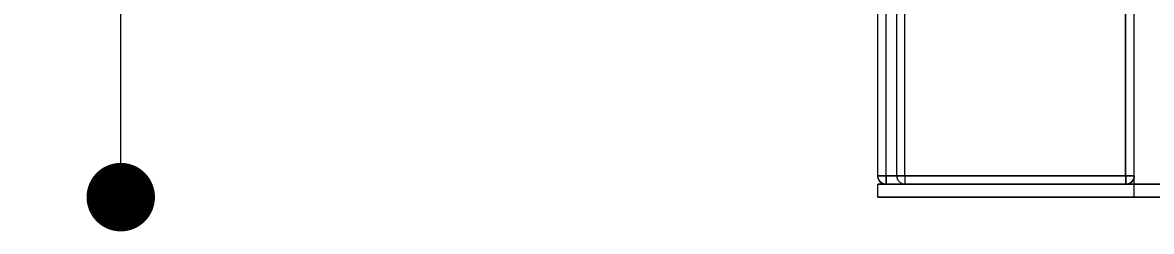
# Model space of a CAD drawing. Header units: millimetres. Extents: x 27990 to 31024, y 14151 to 18280.
# Drawn here: x 28829.9 to 29093.9, y 16943.7 to 16992.4 of the extents above; entities that cross this region are included whole.
import ezdxf

# ---------------------------------------------------------------- set-up
doc = ezdxf.new("R2010")
doc.units = ezdxf.units.MM
doc.header["$LTSCALE"] = 3
doc.layers.add('Warstwa 1', color=7, linetype='Continuous')
doc.styles.get("Standard").update_dxf_attribs({"font": 'arial.ttf'})
doc.dimstyles.new('MATEUSZ', dxfattribs={"dimtxt": 35, "dimasz": 16, "dimexe": 0.18, "dimexo": 0.0625, "dimgap": 0.09, "dimtad": 0, "dimdec": 0, "dimdsep": 46, "dimtxsty": 'Standard', "dimblk": 'DOT', "dimcen": 0.09, "dimse1": 1, "dimse2": 1, "dimadec": 0, "dimazin": 0, "dimtfac": 1, "dimtdec": 0, "dimtofl": 0, "dimtmove": 0, "dimatfit": 3, "dimfxl": 0, "dimtolj": 1, "dimtzin": 0, "dimlwd": 9, "dimlwe": 9, "dimarcsym": 0})

# ---------------------------------------------------------------- blocks, each defined once
blk = doc.blocks.new('_Dot')
at = {"color": 0, "linetype": 'ByBlock', "lineweight": -2}
blk.add_line((-0.5, 0), (-1, 0), dxfattribs=at)
at = {"color": 0, "linetype": 'ByBlock', "const_width": 0.5}
blk.add_lwpolyline([(-0.25, 0, 1), (0.25, 0, 1)], format="xyb", close=True, dxfattribs=at)
blk = doc.blocks.new('*D19')
at = {"color": 0, "lineweight": 9}
for p, q in [((28852.85, 17285.67), (28852.85, 17165.36)), ((28852.85, 16967.67), (28852.85, 17087.99))]:
    blk.add_line(p, q, dxfattribs=at)
at = {"layer": 'Defpoints', "color": 0}
for p in [(29029.91, 17301.67), (28852.85, 16951.67), (29029.91, 16951.67)]:
    blk.add_point(p, dxfattribs=at)
at = {"color": 0, "lineweight": 9, "xscale": 16, "yscale": 16, "zscale": 16}
for p, rotation in [((28852.85, 17301.67), 90), ((28852.85, 16951.67), 270)]:
    blk.add_blockref('_Dot', p, dxfattribs=dict(at, rotation=rotation))
at = {"color": 0, "insert": (28852.85, 17126.67), "char_height": 35, "attachment_point": 5, "rotation": 90}
blk.add_mtext('\\A1;350', dxfattribs=at)

msp = doc.modelspace()

# ---------------------------------------------------------------- linework, layer by layer
at = {"layer": 'Warstwa 1', "lineweight": 15}
for points in [[(29029.91, 16956.67), (29029.91, 17296.67)], [(29029.91, 16956.67), (29029.91, 17296.67)], [(29029.91, 16956.67), (29029.91, 17296.67)], [(29029.91, 16956.67), (29029.91, 17296.67)], [(29029.91, 16956.67), (29029.91, 17296.67)], [(29029.91, 16956.67), (29029.91, 17296.67)], [(29029.91, 16956.67), (29029.91, 17296.67)], [(29029.91, 16956.67), (29029.91, 17296.67)], [(29029.91, 16956.67), (29029.91, 17296.67)], [(29029.91, 16956.67), (29029.91, 17296.67)], [(29029.91, 16956.67), (29029.91, 17296.67)], [(29029.91, 16956.67), (29029.91, 17296.67)], [(29029.91, 16956.67), (29029.91, 17296.67)], [(29029.91, 16956.67), (29029.91, 17296.67)], [(29029.91, 16956.67), (29029.91, 17296.67)], [(29029.91, 16956.67), (29029.91, 17296.67)], [(29029.91, 16956.67), (29029.91, 17296.67)], [(29029.91, 16956.67), (29029.91, 17296.67)], [(29029.91, 16956.67), (29029.91, 17296.67)], [(29029.91, 16956.67), (29029.91, 17296.67)], [(29031.91, 16956.67), (29031.91, 17296.67)], [(29031.91, 16956.67), (29031.91, 17296.67)], [(29031.91, 16956.67), (29031.91, 17296.67)], [(29031.91, 16956.67), (29031.91, 17296.67)], [(29031.91, 16956.67), (29031.91, 17296.67)], [(29031.91, 16956.67), (29031.91, 17296.67)], [(29031.91, 16956.67), (29031.91, 17296.67)], [(29031.91, 16956.67), (29031.91, 17296.67)], [(29031.91, 16956.67), (29031.91, 17296.67)], [(29031.91, 16956.67), (29031.91, 17296.67)], [(29031.91, 16956.67), (29031.91, 17296.67)], [(29031.91, 16956.67), (29031.91, 17296.67)], [(29031.91, 16956.67), (29031.91, 17296.67)], [(29031.91, 16956.67), (29031.91, 17296.67)], [(29031.91, 16956.67), (29031.91, 17296.67)], [(29031.91, 16956.67), (29031.91, 17296.67)], [(29031.91, 16956.67), (29031.91, 17296.67)], [(29031.91, 16956.67), (29031.91, 17296.67)], [(29031.91, 16956.67), (29031.91, 17296.67)], [(29031.91, 16956.67), (29031.91, 17296.67)], [(29034.4, 16956.67), (29034.4, 17296.67)], [(29034.4, 16956.67), (29034.4, 17296.67)], [(29036.25, 16956.67), (29036.25, 17296.67)], [(29036.25, 16956.67), (29036.25, 17296.67)], [(29087.84, 16956.67), (29087.84, 17296.67)], [(29087.84, 16956.67), (29087.84, 17296.67)], [(29087.91, 16956.67), (29087.91, 17296.67)], [(29087.91, 16956.67), (29087.91, 17296.67)], [(29087.91, 16956.67), (29087.91, 17296.67)], [(29087.91, 16956.67), (29087.91, 17296.67)], [(29087.91, 16956.67), (29087.91, 17296.67)], [(29087.91, 16956.67), (29087.91, 17296.67)], [(29087.91, 16956.67), (29087.91, 17296.67)], [(29087.91, 16956.67), (29087.91, 17296.67)], [(29087.91, 16956.67), (29087.91, 17296.67)], [(29087.91, 16956.67), (29087.91, 17296.67)], [(29087.91, 16956.67), (29087.91, 17296.67)], [(29087.91, 16956.67), (29087.91, 17296.67)], [(29087.91, 16956.67), (29087.91, 17296.67)], [(29087.91, 16956.67), (29087.91, 17296.67)], [(29087.91, 16956.67), (29087.91, 17296.67)], [(29087.91, 16956.67), (29087.91, 17296.67)], [(29087.91, 16956.67), (29087.91, 17296.67)], [(29087.91, 16956.67), (29087.91, 17296.67)], [(29087.91, 16956.67), (29087.91, 17296.67)], [(29087.91, 16956.67), (29087.91, 17296.67)], [(29087.91, 16956.67), (29087.91, 17296.67)], [(29087.91, 16956.67), (29087.91, 17296.67)], [(29089.91, 16954.67), (29089.91, 17298.67)], [(29089.91, 16954.67), (29089.91, 17298.67)], [(29089.91, 16956.67), (29089.91, 17296.67)], [(29089.91, 16956.67), (29089.91, 17296.67)], [(29089.91, 16956.67), (29089.91, 17296.67)], [(29089.91, 16956.67), (29089.91, 17296.67)], [(29089.91, 16956.67), (29089.91, 17296.67)], [(29089.91, 16956.67), (29089.91, 17296.67)], [(29089.91, 16956.67), (29089.91, 17296.67)], [(29089.91, 16956.67), (29089.91, 17296.67)], [(29089.91, 16956.67), (29089.91, 17296.67)], [(29089.91, 16956.67), (29089.91, 17296.67)], [(29089.91, 16956.67), (29089.91, 17296.67)], [(29089.91, 16956.67), (29089.91, 17296.67)], [(29089.91, 16956.67), (29089.91, 17296.67)], [(29089.91, 16956.67), (29089.91, 17296.67)], [(29089.91, 16956.67), (29089.91, 17296.67)], [(29089.91, 16956.67), (29089.91, 17296.67)], [(29089.91, 16956.67), (29089.91, 17296.67)], [(29089.91, 16956.67), (29089.91, 17296.67)], [(29089.91, 16956.67), (29089.91, 17296.67)], [(29089.91, 16956.67), (29089.91, 17296.67)], [(29089.91, 16956.67), (29089.91, 17296.67)], [(29089.91, 16956.67), (29089.91, 17296.67)], [(29089.91, 16956.67), (29089.91, 17296.67)], [(29089.91, 16956.67), (29089.91, 17296.67)], [(29029.91, 16956.67), (29031.91, 16956.67)], [(29031.91, 16956.67), (29029.91, 16956.67)], [(29029.91, 16956.67), (29031.91, 16956.67)], [(29031.91, 16956.67), (29029.91, 16956.67)], [(29031.91, 16956.67), (29029.91, 16956.67)], [(29029.91, 16956.67), (29031.91, 16956.67)], [(29029.91, 16956.67), (29031.91, 16956.67)], [(29031.91, 16956.67), (29029.91, 16956.67)], [(29029.91, 16956.67), (29031.91, 16956.67)], [(29031.91, 16956.67), (29029.91, 16956.67)], [(29029.91, 16956.67), (29031.91, 16956.67)], [(29031.91, 16956.67), (29029.91, 16956.67)], [(29029.91, 16956.67), (29031.91, 16956.67)], [(29031.91, 16956.67), (29029.91, 16956.67)], [(29029.91, 16956.67), (29031.91, 16956.67)], [(29031.91, 16956.67), (29029.91, 16956.67)], [(29029.91, 16956.67), (29031.91, 16956.67)], [(29031.91, 16956.67), (29029.91, 16956.67)], [(29029.91, 16956.67), (29031.91, 16956.67)], [(29031.91, 16956.67), (29029.91, 16956.67)], [(29087.91, 16956.67), (29031.91, 16956.67)], [(29031.91, 16956.67), (29031.91, 16954.67)], [(29031.91, 16956.67), (29087.91, 16956.67)], [(29031.91, 16954.67), (29031.91, 16956.67)], [(29031.91, 16956.67), (29087.91, 16956.67)], [(29031.91, 16954.67), (29031.91, 16956.67)], [(29087.91, 16956.67), (29031.91, 16956.67)], [(29031.91, 16956.67), (29031.91, 16954.67)], [(29031.91, 16954.67), (29031.91, 16956.67)], [(29087.91, 16956.67), (29031.91, 16956.67)], [(29031.91, 16956.67), (29031.91, 16954.67)], [(29031.91, 16956.67), (29087.91, 16956.67)], [(29087.91, 16956.67), (29031.91, 16956.67)], [(29031.91, 16956.67), (29031.91, 16954.67)], [(29031.91, 16956.67), (29087.91, 16956.67)], [(29031.91, 16954.67), (29031.91, 16956.67)], [(29087.91, 16956.67), (29031.91, 16956.67)], [(29031.91, 16956.67), (29031.91, 16954.67)], [(29031.91, 16956.67), (29087.91, 16956.67)], [(29031.91, 16954.67), (29031.91, 16956.67)], [(29087.91, 16956.67), (29031.91, 16956.67)], [(29031.91, 16956.67), (29031.91, 16954.67)], [(29031.91, 16956.67), (29087.91, 16956.67)], [(29031.91, 16954.67), (29031.91, 16956.67)], [(29087.91, 16956.67), (29031.91, 16956.67)], [(29031.91, 16956.67), (29031.91, 16954.67)], [(29031.91, 16956.67), (29087.91, 16956.67)], [(29031.91, 16954.67), (29031.91, 16956.67)], [(29087.91, 16956.67), (29031.91, 16956.67)], [(29031.91, 16956.67), (29031.91, 16954.67)], [(29031.91, 16956.67), (29087.91, 16956.67)], [(29031.91, 16954.67), (29031.91, 16956.67)], [(29031.91, 16954.67), (29031.91, 16956.67)], [(29087.91, 16956.67), (29031.91, 16956.67)], [(29031.91, 16956.67), (29031.91, 16954.67)], [(29031.91, 16956.67), (29087.91, 16956.67)], [(29087.91, 16956.67), (29031.91, 16956.67)], [(29031.91, 16956.67), (29031.91, 16954.67)], [(29031.91, 16956.67), (29087.91, 16956.67)], [(29031.91, 16954.67), (29031.91, 16956.67)], [(29034.4, 16956.67), (29087.84, 16956.67)], [(29034.4, 16956.67), (29087.84, 16956.67)], [(29087.91, 16956.67), (29036.25, 16956.67)], [(29036.25, 16956.67), (29036.25, 16954.67)], [(29087.91, 16956.67), (29036.25, 16956.67)], [(29036.25, 16956.67), (29036.25, 16954.67)], [(29089.91, 16956.67), (29087.84, 16956.67)], [(29089.91, 16956.67), (29087.84, 16956.67)], [(29087.91, 16954.67), (29087.91, 16956.67)], [(29087.91, 16956.67), (29089.91, 16956.67)], [(29087.91, 16954.67), (29087.91, 16956.67)], [(29087.91, 16956.67), (29089.91, 16956.67)], [(29087.91, 16954.67), (29087.91, 16956.67)], [(29087.91, 16956.67), (29089.91, 16956.67)], [(29089.91, 16956.67), (29087.91, 16956.67)], [(29087.91, 16956.67), (29087.91, 16954.67)], [(29087.91, 16956.67), (29089.91, 16956.67)], [(29089.91, 16956.67), (29087.91, 16956.67)], [(29087.91, 16956.67), (29087.91, 16954.67)], [(29087.91, 16954.67), (29087.91, 16956.67)], [(29087.91, 16956.67), (29089.91, 16956.67)], [(29089.91, 16956.67), (29087.91, 16956.67)], [(29087.91, 16954.67), (29087.91, 16956.67)], [(29087.91, 16956.67), (29087.91, 16954.67)], [(29087.91, 16954.67), (29087.91, 16956.67)], [(29087.91, 16956.67), (29089.91, 16956.67)], [(29087.91, 16956.67), (29087.91, 16954.67)], [(29087.91, 16954.67), (29087.91, 16956.67)], [(29087.91, 16956.67), (29087.91, 16954.67)], [(29089.91, 16956.67), (29087.91, 16956.67)], [(29087.91, 16956.67), (29089.91, 16956.67)], [(29089.91, 16956.67), (29087.91, 16956.67)], [(29087.91, 16954.67), (29087.91, 16956.67)], [(29087.91, 16956.67), (29087.91, 16954.67)], [(29087.91, 16956.67), (29089.91, 16956.67)], [(29087.91, 16956.67), (29089.91, 16956.67)], [(29089.91, 16956.67), (29087.91, 16956.67)], [(29087.91, 16954.67), (29087.91, 16956.67)], [(29087.91, 16956.67), (29087.91, 16954.67)], [(29087.91, 16954.67), (29087.91, 16956.67)], [(29087.91, 16956.67), (29089.91, 16956.67)], [(29089.91, 16956.67), (29087.91, 16956.67)], [(29087.91, 16956.67), (29087.91, 16954.67)], [(29087.91, 16954.67), (29087.91, 16956.67)], [(29087.91, 16956.67), (29087.91, 16954.67)], [(29089.91, 16956.67), (29087.91, 16956.67)], [(29087.91, 16956.67), (29089.91, 16956.67)], [(29087.91, 16954.67), (29087.91, 16956.67)], [(29087.91, 16956.67), (29089.91, 16956.67)], [(29089.91, 16956.67), (29087.91, 16956.67)], [(29087.91, 16956.67), (29087.91, 16954.67)], [(29089.91, 16954.67), (29029.91, 16954.67)], [(29029.91, 16951.67), (29029.91, 16954.67)], [(29029.91, 16954.67), (29029.91, 16954.67)], [(29029.91, 16951.67), (29029.91, 16954.67)], [(29029.91, 16954.67), (29089.91, 16954.67)], [(29087.91, 16954.67), (29031.91, 16954.67)], [(29031.91, 16954.67), (29087.91, 16954.67)], [(29031.91, 16954.67), (29087.91, 16954.67)], [(29087.91, 16954.67), (29031.91, 16954.67)], [(29087.91, 16954.67), (29031.91, 16954.67)], [(29031.91, 16954.67), (29087.91, 16954.67)], [(29087.91, 16954.67), (29031.91, 16954.67)], [(29031.91, 16954.67), (29087.91, 16954.67)], [(29087.91, 16954.67), (29031.91, 16954.67)], [(29031.91, 16954.67), (29087.91, 16954.67)], [(29087.91, 16954.67), (29031.91, 16954.67)], [(29031.91, 16954.67), (29087.91, 16954.67)], [(29087.91, 16954.67), (29031.91, 16954.67)], [(29031.91, 16954.67), (29087.91, 16954.67)], [(29087.91, 16954.67), (29031.91, 16954.67)], [(29031.91, 16954.67), (29087.91, 16954.67)], [(29087.91, 16954.67), (29031.91, 16954.67)], [(29031.91, 16954.67), (29087.91, 16954.67)], [(29087.91, 16954.67), (29031.91, 16954.67)], [(29031.91, 16954.67), (29087.91, 16954.67)], [(29087.91, 16954.67), (29036.25, 16954.67)], [(29036.25, 16954.67), (29087.91, 16954.67)], [(29087.91, 16954.67), (29036.25, 16954.67)], [(29036.25, 16954.67), (29087.91, 16954.67)], [(29369.91, 16954.67), (29089.91, 16954.67)], [(29089.91, 16951.67), (29089.91, 16954.67)], [(29089.91, 16951.67), (29089.91, 16954.67)], [(29089.91, 16954.67), (29369.91, 16954.67)], [(29092.91, 16954.67), (29089.91, 16954.67)], [(29092.91, 16954.67), (29089.91, 16954.67)], [(29089.91, 16954.67), (29089.91, 16954.67)], [(29092.91, 16954.67), (29092.91, 16954.67)], [(29089.91, 16951.67), (29029.91, 16951.67)], [(29029.91, 16951.67), (29029.91, 16951.67)], [(29029.91, 16951.67), (29089.91, 16951.67)], [(29369.91, 16951.67), (29089.91, 16951.67)], [(29089.91, 16951.67), (29369.91, 16951.67)]]:
    msp.add_lwpolyline(points, dxfattribs=at)
for points, knots in [([(29029.91, 16956.67), (29029.91, 16956.42), (29029.97, 16956.16), (29030.07, 16955.91), (29030.28, 16955.4), (29030.64, 16955.04), (29031.15, 16954.83), (29031.4, 16954.73), (29031.66, 16954.67), (29031.91, 16954.67)], [0, 0, 0, 0, 1, 1, 1, 2, 2, 2, 3, 3, 3, 3]), ([(29031.91, 16954.67), (29031.66, 16954.67), (29031.4, 16954.73), (29031.15, 16954.83), (29030.64, 16955.04), (29030.28, 16955.4), (29030.07, 16955.91), (29029.97, 16956.16), (29029.91, 16956.42), (29029.91, 16956.67)], [0, 0, 0, 0, 1, 1, 1, 2, 2, 2, 3, 3, 3, 3]), ([(29029.91, 16956.67), (29029.91, 16956.42), (29029.97, 16956.16), (29030.07, 16955.91), (29030.28, 16955.4), (29030.64, 16955.04), (29031.15, 16954.83), (29031.4, 16954.73), (29031.66, 16954.67), (29031.91, 16954.67)], [0, 0, 0, 0, 1, 1, 1, 2, 2, 2, 3, 3, 3, 3]), ([(29031.91, 16954.67), (29031.66, 16954.67), (29031.4, 16954.73), (29031.15, 16954.83), (29030.64, 16955.04), (29030.28, 16955.4), (29030.07, 16955.91), (29029.97, 16956.16), (29029.91, 16956.42), (29029.91, 16956.67)], [0, 0, 0, 0, 1, 1, 1, 2, 2, 2, 3, 3, 3, 3]), ([(29029.91, 16956.67), (29029.91, 16956.42), (29029.97, 16956.16), (29030.07, 16955.91), (29030.28, 16955.4), (29030.64, 16955.04), (29031.15, 16954.83), (29031.4, 16954.73), (29031.66, 16954.67), (29031.91, 16954.67)], [0, 0, 0, 0, 1, 1, 1, 2, 2, 2, 3, 3, 3, 3]), ([(29031.91, 16954.67), (29031.66, 16954.67), (29031.4, 16954.73), (29031.15, 16954.83), (29030.64, 16955.04), (29030.28, 16955.4), (29030.07, 16955.91), (29029.97, 16956.16), (29029.91, 16956.42), (29029.91, 16956.67)], [0, 0, 0, 0, 1, 1, 1, 2, 2, 2, 3, 3, 3, 3]), ([(29029.91, 16956.67), (29029.91, 16956.42), (29029.97, 16956.16), (29030.07, 16955.91), (29030.28, 16955.4), (29030.64, 16955.04), (29031.15, 16954.83), (29031.4, 16954.73), (29031.66, 16954.67), (29031.91, 16954.67)], [0, 0, 0, 0, 1, 1, 1, 2, 2, 2, 3, 3, 3, 3]), ([(29031.91, 16954.67), (29031.66, 16954.67), (29031.4, 16954.73), (29031.15, 16954.83), (29030.64, 16955.04), (29030.28, 16955.4), (29030.07, 16955.91), (29029.97, 16956.16), (29029.91, 16956.42), (29029.91, 16956.67)], [0, 0, 0, 0, 1, 1, 1, 2, 2, 2, 3, 3, 3, 3]), ([(29029.91, 16956.67), (29029.91, 16956.42), (29029.97, 16956.16), (29030.07, 16955.91), (29030.28, 16955.4), (29030.64, 16955.04), (29031.15, 16954.83), (29031.4, 16954.73), (29031.66, 16954.67), (29031.91, 16954.67)], [0, 0, 0, 0, 1, 1, 1, 2, 2, 2, 3, 3, 3, 3]), ([(29031.91, 16954.67), (29031.66, 16954.67), (29031.4, 16954.73), (29031.15, 16954.83), (29030.64, 16955.04), (29030.28, 16955.4), (29030.07, 16955.91), (29029.97, 16956.16), (29029.91, 16956.42), (29029.91, 16956.67)], [0, 0, 0, 0, 1, 1, 1, 2, 2, 2, 3, 3, 3, 3]), ([(29029.91, 16956.67), (29029.91, 16956.42), (29029.97, 16956.16), (29030.07, 16955.91), (29030.28, 16955.4), (29030.64, 16955.04), (29031.15, 16954.83), (29031.4, 16954.73), (29031.66, 16954.67), (29031.91, 16954.67)], [0, 0, 0, 0, 1, 1, 1, 2, 2, 2, 3, 3, 3, 3]), ([(29031.91, 16954.67), (29031.66, 16954.67), (29031.4, 16954.73), (29031.15, 16954.83), (29030.64, 16955.04), (29030.28, 16955.4), (29030.07, 16955.91), (29029.97, 16956.16), (29029.91, 16956.42), (29029.91, 16956.67)], [0, 0, 0, 0, 1, 1, 1, 2, 2, 2, 3, 3, 3, 3]), ([(29029.91, 16956.67), (29029.91, 16956.42), (29029.97, 16956.16), (29030.07, 16955.91), (29030.28, 16955.4), (29030.64, 16955.04), (29031.15, 16954.83), (29031.4, 16954.73), (29031.66, 16954.67), (29031.91, 16954.67)], [0, 0, 0, 0, 1, 1, 1, 2, 2, 2, 3, 3, 3, 3]), ([(29031.91, 16954.67), (29031.66, 16954.67), (29031.4, 16954.73), (29031.15, 16954.83), (29030.64, 16955.04), (29030.28, 16955.4), (29030.07, 16955.91), (29029.97, 16956.16), (29029.91, 16956.42), (29029.91, 16956.67)], [0, 0, 0, 0, 1, 1, 1, 2, 2, 2, 3, 3, 3, 3]), ([(29029.91, 16956.67), (29029.91, 16956.42), (29029.97, 16956.16), (29030.07, 16955.91), (29030.28, 16955.4), (29030.64, 16955.04), (29031.15, 16954.83), (29031.4, 16954.73), (29031.66, 16954.67), (29031.91, 16954.67)], [0, 0, 0, 0, 1, 1, 1, 2, 2, 2, 3, 3, 3, 3]), ([(29031.91, 16954.67), (29031.66, 16954.67), (29031.4, 16954.73), (29031.15, 16954.83), (29030.64, 16955.04), (29030.28, 16955.4), (29030.07, 16955.91), (29029.97, 16956.16), (29029.91, 16956.42), (29029.91, 16956.67)], [0, 0, 0, 0, 1, 1, 1, 2, 2, 2, 3, 3, 3, 3]), ([(29031.91, 16954.67), (29031.66, 16954.67), (29031.4, 16954.73), (29031.15, 16954.83), (29030.64, 16955.04), (29030.28, 16955.4), (29030.07, 16955.91), (29029.97, 16956.16), (29029.91, 16956.42), (29029.91, 16956.67)], [0, 0, 0, 0, 1, 1, 1, 2, 2, 2, 3, 3, 3, 3]), ([(29029.91, 16956.67), (29029.91, 16956.42), (29029.97, 16956.16), (29030.07, 16955.91), (29030.28, 16955.4), (29030.64, 16955.04), (29031.15, 16954.83), (29031.4, 16954.73), (29031.66, 16954.67), (29031.91, 16954.67)], [0, 0, 0, 0, 1, 1, 1, 2, 2, 2, 3, 3, 3, 3]), ([(29029.91, 16956.67), (29029.91, 16956.42), (29029.97, 16956.16), (29030.07, 16955.91), (29030.28, 16955.4), (29030.64, 16955.04), (29031.15, 16954.83), (29031.4, 16954.73), (29031.66, 16954.67), (29031.91, 16954.67)], [0, 0, 0, 0, 1, 1, 1, 2, 2, 2, 3, 3, 3, 3]), ([(29031.91, 16954.67), (29031.66, 16954.67), (29031.4, 16954.73), (29031.15, 16954.83), (29030.64, 16955.04), (29030.28, 16955.4), (29030.07, 16955.91), (29029.97, 16956.16), (29029.91, 16956.42), (29029.91, 16956.67)], [0, 0, 0, 0, 1, 1, 1, 2, 2, 2, 3, 3, 3, 3]), ([(29034.4, 16956.67), (29034.24, 16956.67), (29034.26, 16956.67), (29034.46, 16956.67), (29034.85, 16956.67), (29035.26, 16956.67), (29035.69, 16956.67), (29035.91, 16956.67), (29036.09, 16956.67), (29036.25, 16956.67)], [0, 0, 0, 0, 1, 1, 1, 2, 2, 2, 3, 3, 3, 3]), ([(29034.4, 16956.67), (29034.24, 16956.67), (29034.26, 16956.67), (29034.46, 16956.67), (29034.85, 16956.67), (29035.26, 16956.67), (29035.69, 16956.67), (29035.91, 16956.67), (29036.09, 16956.67), (29036.25, 16956.67)], [0, 0, 0, 0, 1, 1, 1, 2, 2, 2, 3, 3, 3, 3]), ([(29036.25, 16954.67), (29036, 16954.67), (29035.76, 16954.73), (29035.52, 16954.85), (29035.04, 16955.08), (29034.71, 16955.44), (29034.53, 16955.93), (29034.44, 16956.18), (29034.4, 16956.43), (29034.4, 16956.67)], [0, 0, 0, 0, 1, 1, 1, 2, 2, 2, 3, 3, 3, 3]), ([(29036.25, 16954.67), (29036, 16954.67), (29035.76, 16954.73), (29035.52, 16954.85), (29035.04, 16955.08), (29034.71, 16955.44), (29034.53, 16955.93), (29034.44, 16956.18), (29034.4, 16956.43), (29034.4, 16956.67)], [0, 0, 0, 0, 1, 1, 1, 2, 2, 2, 3, 3, 3, 3]), ([(29087.84, 16956.67), (29087.84, 16956.51), (29087.84, 16956.34), (29087.85, 16956.17), (29087.85, 16956.03), (29087.85, 16955.89), (29087.85, 16955.75), (29087.85, 16955.64), (29087.86, 16955.53), (29087.86, 16955.42), (29087.86, 16955.35), (29087.86, 16955.28), (29087.87, 16955.21), (29087.87, 16955.16), (29087.87, 16955.1), (29087.87, 16955.04), (29087.87, 16955), (29087.88, 16954.96), (29087.88, 16954.92), (29087.88, 16954.88), (29087.88, 16954.84), (29087.89, 16954.81), (29087.89, 16954.79), (29087.9, 16954.77), (29087.9, 16954.73), (29087.9, 16954.71), (29087.89, 16954.67), (29087.91, 16954.67)], [0, 0, 0, 0, 1, 1, 1, 2, 2, 2, 3, 3, 3, 4, 4, 4, 5, 5, 5, 6, 6, 6, 7, 7, 7, 8, 8, 8, 9, 9, 9, 9]), ([(29087.84, 16956.67), (29087.84, 16956.51), (29087.84, 16956.34), (29087.85, 16956.17), (29087.85, 16956.03), (29087.85, 16955.89), (29087.85, 16955.75), (29087.85, 16955.64), (29087.86, 16955.53), (29087.86, 16955.42), (29087.86, 16955.35), (29087.86, 16955.28), (29087.87, 16955.21), (29087.87, 16955.16), (29087.87, 16955.1), (29087.87, 16955.04), (29087.87, 16955), (29087.88, 16954.96), (29087.88, 16954.92), (29087.88, 16954.88), (29087.88, 16954.84), (29087.89, 16954.81), (29087.89, 16954.79), (29087.9, 16954.77), (29087.9, 16954.73), (29087.9, 16954.71), (29087.89, 16954.67), (29087.91, 16954.67)], [0, 0, 0, 0, 1, 1, 1, 2, 2, 2, 3, 3, 3, 4, 4, 4, 5, 5, 5, 6, 6, 6, 7, 7, 7, 8, 8, 8, 9, 9, 9, 9]), ([(29089.91, 16956.67), (29089.91, 16956.42), (29089.86, 16956.16), (29089.75, 16955.91), (29089.54, 16955.4), (29089.18, 16955.04), (29088.68, 16954.83), (29088.42, 16954.73), (29088.17, 16954.67), (29087.91, 16954.67)], [0, 0, 0, 0, 1, 1, 1, 2, 2, 2, 3, 3, 3, 3]), ([(29087.91, 16954.67), (29088.17, 16954.67), (29088.42, 16954.73), (29088.68, 16954.83), (29089.18, 16955.04), (29089.54, 16955.4), (29089.75, 16955.91), (29089.86, 16956.16), (29089.91, 16956.42), (29089.91, 16956.67)], [0, 0, 0, 0, 1, 1, 1, 2, 2, 2, 3, 3, 3, 3]), ([(29089.91, 16956.67), (29089.91, 16956.42), (29089.86, 16956.16), (29089.75, 16955.91), (29089.54, 16955.4), (29089.18, 16955.04), (29088.68, 16954.83), (29088.42, 16954.73), (29088.17, 16954.67), (29087.91, 16954.67)], [0, 0, 0, 0, 1, 1, 1, 2, 2, 2, 3, 3, 3, 3]), ([(29087.91, 16954.67), (29088.17, 16954.67), (29088.42, 16954.73), (29088.68, 16954.83), (29089.18, 16955.04), (29089.54, 16955.4), (29089.75, 16955.91), (29089.86, 16956.16), (29089.91, 16956.42), (29089.91, 16956.67)], [0, 0, 0, 0, 1, 1, 1, 2, 2, 2, 3, 3, 3, 3]), ([(29089.91, 16956.67), (29089.91, 16956.42), (29089.86, 16956.16), (29089.75, 16955.91), (29089.54, 16955.4), (29089.18, 16955.04), (29088.68, 16954.83), (29088.42, 16954.73), (29088.17, 16954.67), (29087.91, 16954.67)], [0, 0, 0, 0, 1, 1, 1, 2, 2, 2, 3, 3, 3, 3]), ([(29087.91, 16954.67), (29088.17, 16954.67), (29088.42, 16954.73), (29088.68, 16954.83), (29089.18, 16955.04), (29089.54, 16955.4), (29089.75, 16955.91), (29089.86, 16956.16), (29089.91, 16956.42), (29089.91, 16956.67)], [0, 0, 0, 0, 1, 1, 1, 2, 2, 2, 3, 3, 3, 3]), ([(29087.91, 16954.67), (29088.17, 16954.67), (29088.42, 16954.73), (29088.68, 16954.83), (29089.18, 16955.04), (29089.54, 16955.4), (29089.75, 16955.91), (29089.86, 16956.16), (29089.91, 16956.42), (29089.91, 16956.67)], [0, 0, 0, 0, 1, 1, 1, 2, 2, 2, 3, 3, 3, 3]), ([(29089.91, 16956.67), (29089.91, 16956.42), (29089.86, 16956.16), (29089.75, 16955.91), (29089.54, 16955.4), (29089.18, 16955.04), (29088.68, 16954.83), (29088.42, 16954.73), (29088.17, 16954.67), (29087.91, 16954.67)], [0, 0, 0, 0, 1, 1, 1, 2, 2, 2, 3, 3, 3, 3]), ([(29087.91, 16954.67), (29088.17, 16954.67), (29088.42, 16954.73), (29088.68, 16954.83), (29089.18, 16955.04), (29089.54, 16955.4), (29089.75, 16955.91), (29089.86, 16956.16), (29089.91, 16956.42), (29089.91, 16956.67)], [0, 0, 0, 0, 1, 1, 1, 2, 2, 2, 3, 3, 3, 3]), ([(29089.91, 16956.67), (29089.91, 16956.42), (29089.86, 16956.16), (29089.75, 16955.91), (29089.54, 16955.4), (29089.18, 16955.04), (29088.68, 16954.83), (29088.42, 16954.73), (29088.17, 16954.67), (29087.91, 16954.67)], [0, 0, 0, 0, 1, 1, 1, 2, 2, 2, 3, 3, 3, 3]), ([(29087.91, 16954.67), (29088.17, 16954.67), (29088.42, 16954.73), (29088.68, 16954.83), (29089.18, 16955.04), (29089.54, 16955.4), (29089.75, 16955.91), (29089.86, 16956.16), (29089.91, 16956.42), (29089.91, 16956.67)], [0, 0, 0, 0, 1, 1, 1, 2, 2, 2, 3, 3, 3, 3]), ([(29089.91, 16956.67), (29089.91, 16956.67), (29089.91, 16956.67), (29089.91, 16956.67), (29089.91, 16956.67), (29089.91, 16956.67), (29089.91, 16956.67), (29089.91, 16956.67), (29089.91, 16956.67), (29089.91, 16956.67), (29089.91, 16956.67), (29089.91, 16956.67), (29089.91, 16956.67), (29089.91, 16956.67), (29089.91, 16956.67), (29089.91, 16956.67), (29089.91, 16956.67), (29089.91, 16956.67), (29089.91, 16956.67), (29089.91, 16956.67), (29089.91, 16956.67), (29089.91, 16956.67), (29089.91, 16956.67), (29089.91, 16956.67), (29089.9, 16956.67), (29089.9, 16956.67), (29089.88, 16956.67), (29089.88, 16956.67), (29089.86, 16956.67), (29089.86, 16956.67), (29089.85, 16956.67), (29089.84, 16956.67), (29089.79, 16956.67), (29089.76, 16956.67), (29089.7, 16956.67), (29089.7, 16956.67), (29089.67, 16956.67), (29089.61, 16956.67), (29089.45, 16956.67), (29089.32, 16956.67), (29089.08, 16956.67), (29088.98, 16956.67), (29088.82, 16956.67), (29088.58, 16956.67), (29088.19, 16956.67), (29087.91, 16956.67)], [0, 0, 0, 0, 1, 1, 1, 2, 2, 2, 3, 3, 3, 4, 4, 4, 5, 5, 5, 6, 6, 6, 7, 7, 7, 8, 8, 8, 9, 9, 9, 10, 10, 10, 11, 11, 11, 12, 12, 12, 13, 13, 13, 14, 14, 14, 15, 15, 15, 15]), ([(29089.91, 16956.67), (29089.91, 16956.42), (29089.86, 16956.16), (29089.75, 16955.91), (29089.54, 16955.4), (29089.18, 16955.04), (29088.68, 16954.83), (29088.42, 16954.73), (29088.17, 16954.67), (29087.91, 16954.67)], [0, 0, 0, 0, 1, 1, 1, 2, 2, 2, 3, 3, 3, 3]), ([(29089.91, 16956.67), (29089.91, 16956.42), (29089.86, 16956.16), (29089.75, 16955.91), (29089.54, 16955.4), (29089.18, 16955.04), (29088.68, 16954.83), (29088.42, 16954.73), (29088.17, 16954.67), (29087.91, 16954.67)], [0, 0, 0, 0, 1, 1, 1, 2, 2, 2, 3, 3, 3, 3]), ([(29087.91, 16954.67), (29088.17, 16954.67), (29088.42, 16954.73), (29088.68, 16954.83), (29089.18, 16955.04), (29089.54, 16955.4), (29089.75, 16955.91), (29089.86, 16956.16), (29089.91, 16956.42), (29089.91, 16956.67)], [0, 0, 0, 0, 1, 1, 1, 2, 2, 2, 3, 3, 3, 3]), ([(29089.91, 16956.67), (29089.91, 16956.42), (29089.86, 16956.16), (29089.75, 16955.91), (29089.54, 16955.4), (29089.18, 16955.04), (29088.68, 16954.83), (29088.42, 16954.73), (29088.17, 16954.67), (29087.91, 16954.67)], [0, 0, 0, 0, 1, 1, 1, 2, 2, 2, 3, 3, 3, 3]), ([(29087.91, 16954.67), (29088.17, 16954.67), (29088.42, 16954.73), (29088.68, 16954.83), (29089.18, 16955.04), (29089.54, 16955.4), (29089.75, 16955.91), (29089.86, 16956.16), (29089.91, 16956.42), (29089.91, 16956.67)], [0, 0, 0, 0, 1, 1, 1, 2, 2, 2, 3, 3, 3, 3]), ([(29087.91, 16954.67), (29088.17, 16954.67), (29088.42, 16954.73), (29088.68, 16954.83), (29089.18, 16955.04), (29089.54, 16955.4), (29089.75, 16955.91), (29089.86, 16956.16), (29089.91, 16956.42), (29089.91, 16956.67)], [0, 0, 0, 0, 1, 1, 1, 2, 2, 2, 3, 3, 3, 3]), ([(29089.91, 16956.67), (29089.91, 16956.42), (29089.86, 16956.16), (29089.75, 16955.91), (29089.54, 16955.4), (29089.18, 16955.04), (29088.68, 16954.83), (29088.42, 16954.73), (29088.17, 16954.67), (29087.91, 16954.67)], [0, 0, 0, 0, 1, 1, 1, 2, 2, 2, 3, 3, 3, 3]), ([(29087.91, 16954.67), (29088.17, 16954.67), (29088.42, 16954.73), (29088.68, 16954.83), (29089.18, 16955.04), (29089.54, 16955.4), (29089.75, 16955.91), (29089.86, 16956.16), (29089.91, 16956.42), (29089.91, 16956.67)], [0, 0, 0, 0, 1, 1, 1, 2, 2, 2, 3, 3, 3, 3]), ([(29089.91, 16956.67), (29089.91, 16956.42), (29089.86, 16956.16), (29089.75, 16955.91), (29089.54, 16955.4), (29089.18, 16955.04), (29088.68, 16954.83), (29088.42, 16954.73), (29088.17, 16954.67), (29087.91, 16954.67)], [0, 0, 0, 0, 1, 1, 1, 2, 2, 2, 3, 3, 3, 3]), ([(29089.91, 16956.67), (29089.91, 16956.42), (29089.86, 16956.16), (29089.75, 16955.91), (29089.54, 16955.4), (29089.18, 16955.04), (29088.68, 16954.83), (29088.42, 16954.73), (29088.17, 16954.67), (29087.91, 16954.67)], [0, 0, 0, 0, 1, 1, 1, 2, 2, 2, 3, 3, 3, 3]), ([(29087.91, 16954.67), (29088.17, 16954.67), (29088.42, 16954.73), (29088.68, 16954.83), (29089.18, 16955.04), (29089.54, 16955.4), (29089.75, 16955.91), (29089.86, 16956.16), (29089.91, 16956.42), (29089.91, 16956.67)], [0, 0, 0, 0, 1, 1, 1, 2, 2, 2, 3, 3, 3, 3]), ([(29087.91, 16954.67), (29088.17, 16954.67), (29088.42, 16954.73), (29088.68, 16954.83), (29089.18, 16955.04), (29089.54, 16955.4), (29089.75, 16955.91), (29089.86, 16956.16), (29089.91, 16956.42), (29089.91, 16956.67)], [0, 0, 0, 0, 1, 1, 1, 2, 2, 2, 3, 3, 3, 3]), ([(29089.91, 16956.67), (29089.91, 16956.42), (29089.86, 16956.16), (29089.75, 16955.91), (29089.54, 16955.4), (29089.18, 16955.04), (29088.68, 16954.83), (29088.42, 16954.73), (29088.17, 16954.67), (29087.91, 16954.67)], [0, 0, 0, 0, 1, 1, 1, 2, 2, 2, 3, 3, 3, 3]), ([(29033.34, 16954.67), (29033.34, 16954.67), (29089.91, 16954.67), (29089.91, 16954.67), (29089.91, 16954.67), (29033.34, 16954.67), (29033.34, 16954.67)], [0, 0, 0, 0, 1, 1, 1, 2, 2, 2, 2])]:
    msp.add_open_spline(points, degree=3, knots=knots, dxfattribs=at)

# ---------------------------------------------------------------- dimensions: what is measured, and where the dimension line sits
dim = msp.add_linear_dim(base=(28852.85, 16951.67), p1=(29029.91, 17301.67), p2=(29029.91, 16951.67), angle=90, dimstyle='MATEUSZ')
dim.commit()
dim.dimension.update_dxf_attribs({"geometry": '*D19', "text_midpoint": (28852.85, 17126.67)})

doc.saveas('drawing.dxf')
